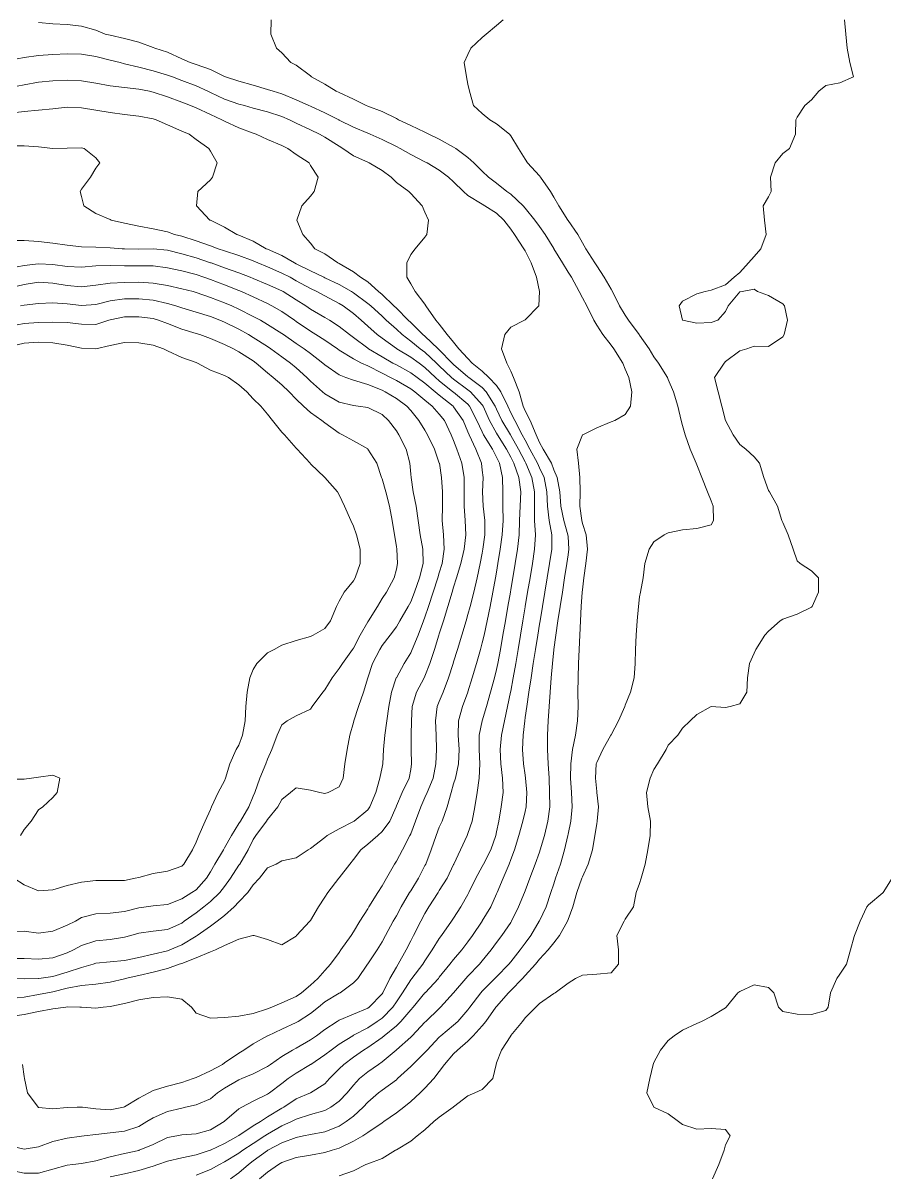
# Model space of a CAD drawing. Header units: centimetres. Extents: x 0 to 642158, y -847 to 649707.
# Drawn here: x 616536.2 to 616566.32, y 621114.42 to 621154.63 of the extents above; entities that cross this region are included whole.
import ezdxf

# ---------------------------------------------------------------- set-up
doc = ezdxf.new("R2010")
doc.units = ezdxf.units.CM
doc.header["$MEASUREMENT"] = 0
doc.layers.add('WAL_topographie 0.5', color=253, linetype='Continuous', lineweight=20)

msp = doc.modelspace()

# ---------------------------------------------------------------- linework, layer by layer
at = {"layer": 'WAL_topographie 0.5'}
for points in [[(616544.877, 621154.75), (616544.865, 621154.25), (616545.06, 621153.75), (616545.25, 621153.587), (616545.568, 621153.25), (616545.75, 621153.165), (616546.25, 621152.784), (616546.286, 621152.75), (616546.75, 621152.499), (616547.143, 621152.25), (616547.25, 621152.203), (616547.75, 621151.97), (616548.189, 621151.75), (616548.25, 621151.726), (616548.75, 621151.548), (616549.25, 621151.295), (616549.326, 621151.25), (616549.75, 621151.048), (616550.25, 621150.817), (616550.38, 621150.75), (616550.75, 621150.574), (616551.25, 621150.296), (616551.323, 621150.25), (616551.75, 621149.938), (616551.959, 621149.75), (616552.25, 621149.461), (616552.47, 621149.25), (616552.75, 621149.037), (616553.115, 621148.75), (616553.25, 621148.649), (616553.68, 621148.25), (616553.75, 621148.171), (616554.084, 621147.75), (616554.25, 621147.53), (616554.446, 621147.25), (616554.75, 621146.756), (616554.754, 621146.75), (616555.051, 621146.25), (616555.25, 621145.928), (616555.364, 621145.75), (616555.642, 621145.25), (616555.75, 621145.033), (616555.899, 621144.75), (616556.145, 621144.25), (616556.25, 621144.073), (616556.463, 621143.75), (616556.75, 621143.38), (616556.851, 621143.25), (616557.158, 621142.75), (616557.25, 621142.542), (616557.367, 621142.25), (616557.479, 621141.75), (616557.43, 621141.25), (616557.25, 621140.954), (616556.881, 621140.75), (616556.75, 621140.697), (616556.25, 621140.494), (616555.761, 621140.25), (616555.75, 621140.24), (616555.555, 621139.75), (616555.613, 621139.25), (616555.657, 621138.75), (616555.675, 621138.25), (616555.665, 621137.75), (616555.725, 621137.25), (616555.75, 621137.151), (616555.881, 621136.75), (616555.923, 621136.25), (616555.872, 621135.75), (616555.802, 621135.25), (616555.75, 621134.833), (616555.743, 621134.75), (616555.71, 621134.25), (616555.68, 621133.75), (616555.659, 621133.25), (616555.639, 621132.75), (616555.617, 621132.25), (616555.599, 621131.75), (616555.595, 621131.25), (616555.598, 621130.75), (616555.581, 621130.25), (616555.503, 621129.75), (616555.4, 621129.25), (616555.341, 621128.75), (616555.334, 621128.25), (616555.368, 621127.75), (616555.392, 621127.25), (616555.344, 621126.75), (616555.25, 621126.296), (616555.241, 621126.25), (616555.123, 621125.75), (616554.982, 621125.25), (616554.811, 621124.75), (616554.75, 621124.558), (616554.649, 621124.25), (616554.481, 621123.75), (616554.25, 621123.268), (616554.242, 621123.25), (616553.95, 621122.75), (616553.75, 621122.484), (616553.576, 621122.25), (616553.25, 621121.835), (616553.18, 621121.75), (616552.75, 621121.312), (616552.69, 621121.25), (616552.25, 621120.801), (616552.202, 621120.75), (616551.82, 621120.25), (616551.75, 621120.153), (616551.397, 621119.75), (616551.25, 621119.623), (616550.809, 621119.25), (616550.75, 621119.196), (616550.325, 621118.75), (616550.25, 621118.664), (616549.823, 621118.25), (616549.75, 621118.178), (616549.289, 621117.75), (616549.25, 621117.713), (616548.75, 621117.342), (616548.629, 621117.25), (616548.25, 621116.931), (616548.085, 621116.75), (616547.75, 621116.442), (616547.5, 621116.25), (616547.25, 621116.095), (616546.75, 621115.893), (616546.25, 621115.8), (616546.006, 621115.75), (616545.75, 621115.699), (616545.25, 621115.507), (616544.764, 621115.25), (616544.75, 621115.241), (616544.25, 621114.873), (616544.084, 621114.75), (616543.75, 621114.465), (616543.458, 621114.25)], [(616552.981, 621154.75), (616552.75, 621154.545), (616552.39, 621154.25), (616552.25, 621154.129), (616551.85, 621153.75), (616551.75, 621153.538), (616551.616, 621153.25), (616551.698, 621152.75), (616551.75, 621152.5), (616551.801, 621152.25), (616551.948, 621151.75), (616552.25, 621151.477), (616552.519, 621151.25), (616552.75, 621151.108), (616553.2, 621150.75), (616553.25, 621150.692), (616553.52, 621150.25), (616553.75, 621149.881), (616553.827, 621149.75), (616554.25, 621149.296), (616554.282, 621149.25), (616554.64, 621148.75), (616554.75, 621148.552), (616554.927, 621148.25), (616555.237, 621147.75), (616555.25, 621147.729), (616555.591, 621147.25), (616555.75, 621146.957), (616555.872, 621146.75), (616556.185, 621146.25), (616556.25, 621146.149), (616556.512, 621145.75), (616556.75, 621145.334), (616556.797, 621145.25), (616557.042, 621144.75), (616557.25, 621144.426), (616557.364, 621144.25), (616557.739, 621143.75), (616557.75, 621143.733), (616558.077, 621143.25), (616558.25, 621142.975), (616558.41, 621142.75), (616558.719, 621142.25), (616558.75, 621142.182), (616558.934, 621141.75), (616559.081, 621141.25), (616559.204, 621140.75), (616559.25, 621140.571), (616559.342, 621140.25), (616559.516, 621139.75), (616559.729, 621139.25), (616559.75, 621139.197), (616559.923, 621138.75), (616560.122, 621138.25), (616560.25, 621137.937), (616560.323, 621137.75), (616560.332, 621137.25), (616560.25, 621137.097), (616559.75, 621136.967), (616559.25, 621136.931), (616558.75, 621136.824), (616558.602, 621136.75), (616558.25, 621136.504), (616558.08, 621136.25), (616557.926, 621135.75), (616557.868, 621135.25), (616557.781, 621134.75), (616557.75, 621134.583), (616557.706, 621134.25), (616557.666, 621133.75), (616557.634, 621133.25), (616557.608, 621132.75), (616557.594, 621132.25), (616557.555, 621131.75), (616557.435, 621131.25), (616557.25, 621130.802), (616557.232, 621130.75), (616557.017, 621130.25), (616556.75, 621129.762), (616556.745, 621129.75), (616556.467, 621129.25), (616556.25, 621128.798), (616556.236, 621128.75), (616556.21, 621128.25), (616556.25, 621127.779), (616556.253, 621127.75), (616556.308, 621127.25), (616556.27, 621126.75), (616556.25, 621126.653), (616556.185, 621126.25), (616556.101, 621125.75), (616555.952, 621125.25), (616555.75, 621124.798), (616555.733, 621124.75), (616555.553, 621124.25), (616555.411, 621123.75), (616555.25, 621123.309), (616555.227, 621123.25), (616554.946, 621122.75), (616554.75, 621122.494), (616554.559, 621122.25), (616554.25, 621121.922), (616554.106, 621121.75), (616553.75, 621121.349), (616553.661, 621121.25), (616553.25, 621120.827), (616553.173, 621120.75), (616552.75, 621120.274), (616552.73, 621120.25), (616552.37, 621119.75), (616552.25, 621119.6), (616551.937, 621119.25), (616551.75, 621119.059), (616551.38, 621118.75), (616551.25, 621118.622), (616550.926, 621118.25), (616550.75, 621118.002), (616550.555, 621117.75), (616550.25, 621117.416), (616550.08, 621117.25), (616549.75, 621116.953), (616549.507, 621116.75), (616549.25, 621116.558), (616548.812, 621116.25), (616548.75, 621116.208), (616548.25, 621115.867), (616548.073, 621115.75), (616547.75, 621115.562), (616547.25, 621115.326), (616547.009, 621115.25), (616546.75, 621115.166), (616546.25, 621115.076), (616545.75, 621114.992), (616545.25, 621114.817), (616545.132, 621114.75), (616544.75, 621114.482), (616544.462, 621114.25)], [(616564.909, 621154.75), (616564.955, 621154.25), (616565, 621153.75), (616565.094, 621153.25), (616565.217, 621152.75), (616564.75, 621152.55), (616564.25, 621152.45), (616564.009, 621152.25), (616563.75, 621151.95), (616563.523, 621151.75), (616563.25, 621151.35), (616563.205, 621151.25), (616563.19, 621150.75), (616562.981, 621150.25), (616562.75, 621150.074), (616562.488, 621149.75), (616562.317, 621149.25), (616562.344, 621148.75), (616562.25, 621148.562), (616562.071, 621148.25), (616562.107, 621147.75), (616562.172, 621147.25), (616561.983, 621146.75), (616561.75, 621146.481), (616561.556, 621146.25), (616561.25, 621145.922), (616561.05, 621145.75), (616560.75, 621145.491), (616560.25, 621145.298), (616560.036, 621145.25), (616559.75, 621145.168), (616559.25, 621144.92), (616559.127, 621144.75), (616559.25, 621144.25), (616559.25, 621144.25), (616559.75, 621144.146), (616560.25, 621144.165), (616560.481, 621144.25), (616560.75, 621144.554), (616560.838, 621144.75), (616561.25, 621145.238), (616561.333, 621145.25), (616561.75, 621145.333), (616561.869, 621145.25), (616562.25, 621145.117), (616562.75, 621144.826), (616562.809, 621144.75), (616562.917, 621144.25), (616562.795, 621143.75), (616562.75, 621143.667), (616562.25, 621143.33), (616561.75, 621143.343), (616561.5, 621143.25), (616561.25, 621143.182), (616560.75, 621142.802), (616560.702, 621142.75), (616560.365, 621142.25), (616560.488, 621141.75), (616560.627, 621141.25), (616560.747, 621140.75), (616560.75, 621140.743), (616561.02, 621140.25), (616561.25, 621139.904), (616561.465, 621139.75), (616561.75, 621139.478), (616561.935, 621139.25), (616562.093, 621138.75), (616562.25, 621138.306), (616562.282, 621138.25), (616562.562, 621137.75), (616562.718, 621137.25), (616562.75, 621137.179), (616562.939, 621136.75), (616563.111, 621136.25), (616563.25, 621135.848), (616563.357, 621135.75), (616563.75, 621135.491), (616564.003, 621135.25), (616563.996, 621134.75), (616563.774, 621134.25), (616563.75, 621134.224), (616563.25, 621133.975), (616562.75, 621133.804), (616562.658, 621133.75), (616562.25, 621133.386), (616562.125, 621133.25), (616561.805, 621132.75), (616561.75, 621132.615), (616561.586, 621132.25), (616561.519, 621131.75), (616561.492, 621131.25), (616561.25, 621130.85), (616560.917, 621130.75), (616560.75, 621130.715), (616560.25, 621130.75), (616559.75, 621130.473), (616559.517, 621130.25), (616559.25, 621129.995), (616559.088, 621129.75), (616558.75, 621129.397), (616558.671, 621129.25), (616558.373, 621128.75), (616558.25, 621128.553), (616558.121, 621128.25), (616557.993, 621127.75), (616558.039, 621127.25), (616558.127, 621126.75), (616558.114, 621126.25), (616558.036, 621125.75), (616557.942, 621125.25), (616557.799, 621124.75), (616557.75, 621124.574), (616557.625, 621124.25), (616557.537, 621123.75), (616557.25, 621123.324), (616557.213, 621123.25), (616556.958, 621122.75), (616557.009, 621122.25), (616557.016, 621121.75), (616556.75, 621121.444), (616556.25, 621121.398), (616555.75, 621121.365), (616555.511, 621121.25), (616555.25, 621121.088), (616554.795, 621120.75), (616554.75, 621120.72), (616554.25, 621120.377), (616554.121, 621120.25), (616553.75, 621119.872), (616553.661, 621119.75), (616553.25, 621119.259), (616553.244, 621119.25), (616552.923, 621118.75), (616552.75, 621118.303), (616552.731, 621118.25), (616552.625, 621117.75), (616552.25, 621117.368), (616551.99, 621117.25), (616551.75, 621117.145), (616551.25, 621116.767), (616551.232, 621116.75), (616550.75, 621116.4), (616550.556, 621116.25), (616550.25, 621115.964), (616549.976, 621115.75), (616549.75, 621115.564), (616549.25, 621115.264), (616549.225, 621115.25), (616548.75, 621114.965), (616548.25, 621114.777), (616548.187, 621114.75), (616547.75, 621114.528), (616547.25, 621114.355)], [(616536.75, 621154.657), (616537.25, 621154.604), (616537.75, 621154.582), (616538.25, 621154.523), (616538.75, 621154.379), (616539.072, 621154.25), (616539.25, 621154.206), (616539.75, 621154.088), (616540.25, 621153.961), (616540.75, 621153.778), (616540.809, 621153.75), (616541.25, 621153.613), (616541.75, 621153.385), (616542.044, 621153.25), (616542.25, 621153.182), (616542.75, 621153.016), (616543.25, 621152.763), (616543.281, 621152.75), (616543.75, 621152.605), (616544.25, 621152.462), (616544.75, 621152.315), (616544.94, 621152.25), (616545.25, 621152.155), (616545.75, 621151.956), (616546.192, 621151.75), (616546.25, 621151.724), (616546.75, 621151.495), (616547.238, 621151.25), (616547.25, 621151.243), (616547.75, 621150.993), (616548.25, 621150.783), (616548.332, 621150.75), (616548.75, 621150.57), (616549.25, 621150.32), (616549.385, 621150.25), (616549.75, 621150.037), (616550.25, 621149.787), (616550.322, 621149.75), (616550.75, 621149.496), (616551.067, 621149.25), (616551.25, 621149.086), (616551.593, 621148.75), (616551.75, 621148.612), (616552.25, 621148.303), (616552.34, 621148.25), (616552.75, 621147.987), (616553.006, 621147.75), (616553.25, 621147.426), (616553.374, 621147.25), (616553.706, 621146.75), (616553.75, 621146.669), (616553.961, 621146.25), (616554.143, 621145.75), (616554.246, 621145.25), (616554.229, 621144.75), (616553.75, 621144.264), (616553.727, 621144.25), (616553.25, 621144.006), (616553.041, 621143.75), (616552.92, 621143.25), (616553.104, 621142.75), (616553.25, 621142.475), (616553.348, 621142.25), (616553.54, 621141.75), (616553.683, 621141.25), (616553.75, 621141.086), (616553.922, 621140.75), (616554.133, 621140.25), (616554.25, 621139.976), (616554.377, 621139.75), (616554.666, 621139.25), (616554.75, 621139.027), (616554.87, 621138.75), (616554.956, 621138.25), (616555.002, 621137.75), (616555.104, 621137.25), (616555.246, 621136.75), (616555.25, 621136.694), (616555.28, 621136.25), (616555.25, 621136.05), (616555.205, 621135.75), (616555.125, 621135.25), (616555.049, 621134.75), (616554.972, 621134.25), (616554.896, 621133.75), (616554.823, 621133.25), (616554.752, 621132.75), (616554.75, 621132.732), (616554.702, 621132.25), (616554.658, 621131.75), (616554.618, 621131.25), (616554.585, 621130.75), (616554.557, 621130.25), (616554.532, 621129.75), (616554.529, 621129.25), (616554.555, 621128.75), (616554.583, 621128.25), (616554.606, 621127.75), (616554.607, 621127.25), (616554.545, 621126.75), (616554.424, 621126.25), (616554.28, 621125.75), (616554.25, 621125.661), (616554.099, 621125.25), (616553.909, 621124.75), (616553.75, 621124.31), (616553.728, 621124.25), (616553.521, 621123.75), (616553.277, 621123.25), (616553.25, 621123.207), (616552.929, 621122.75), (616552.75, 621122.509), (616552.567, 621122.25), (616552.25, 621121.87), (616552.15, 621121.75), (616551.75, 621121.332), (616551.677, 621121.25), (616551.25, 621120.751), (616551.249, 621120.75), (616550.796, 621120.25), (616550.75, 621120.207), (616550.281, 621119.75), (616550.25, 621119.718), (616549.806, 621119.25), (616549.75, 621119.195), (616549.25, 621118.756), (616549.243, 621118.75), (616548.75, 621118.343), (616548.62, 621118.25), (616548.25, 621117.983), (616547.965, 621117.75), (616547.75, 621117.528), (616547.526, 621117.25), (616547.25, 621116.959), (616546.955, 621116.75), (616546.75, 621116.641), (616546.25, 621116.494), (616545.75, 621116.335), (616545.586, 621116.25), (616545.25, 621116.097), (616544.75, 621115.81), (616544.659, 621115.75), (616544.25, 621115.485), (616543.883, 621115.25), (616543.75, 621115.151), (616543.25, 621114.838), (616543.067, 621114.75), (616542.75, 621114.571), (616542.25, 621114.373)], [(616535.75, 621153.339), (616536.25, 621153.427), (616536.75, 621153.494), (616537.25, 621153.535), (616537.75, 621153.561), (616538.25, 621153.544), (616538.75, 621153.461), (616539.25, 621153.334), (616539.6, 621153.25), (616539.75, 621153.214), (616540.25, 621153.094), (616540.75, 621152.969), (616541.25, 621152.818), (616541.426, 621152.75), (616541.75, 621152.627), (616542.25, 621152.443), (616542.657, 621152.25), (616542.75, 621152.203), (616543.25, 621151.972), (616543.75, 621151.801), (616543.938, 621151.75), (616544.25, 621151.659), (616544.75, 621151.531), (616545.25, 621151.364), (616545.519, 621151.25), (616545.75, 621151.14), (616546.25, 621150.904), (616546.56, 621150.75), (616546.75, 621150.644), (616547.25, 621150.328), (616547.38, 621150.25), (616547.75, 621149.993), (616548.25, 621149.771), (616548.295, 621149.75), (616548.75, 621149.482), (616549.071, 621149.25), (616549.25, 621149.065), (616549.69, 621148.75), (616549.75, 621148.678), (616550.155, 621148.25), (616550.25, 621148.023), (616550.372, 621147.75), (616550.32, 621147.25), (616550.25, 621147.15), (616549.907, 621146.75), (616549.75, 621146.542), (616549.614, 621146.25), (616549.618, 621145.75), (616549.75, 621145.521), (616549.91, 621145.25), (616550.25, 621144.807), (616550.283, 621144.75), (616550.63, 621144.25), (616550.75, 621144.109), (616551.021, 621143.75), (616551.25, 621143.486), (616551.435, 621143.25), (616551.75, 621142.917), (616551.898, 621142.75), (616552.25, 621142.472), (616552.484, 621142.25), (616552.75, 621141.973), (616552.905, 621141.75), (616553.141, 621141.25), (616553.25, 621141.014), (616553.384, 621140.75), (616553.651, 621140.25), (616553.75, 621140.063), (616553.914, 621139.75), (616554.181, 621139.25), (616554.25, 621139.095), (616554.412, 621138.75), (616554.504, 621138.25), (616554.527, 621137.75), (616554.586, 621137.25), (616554.681, 621136.75), (616554.681, 621136.25), (616554.603, 621135.75), (616554.522, 621135.25), (616554.439, 621134.75), (616554.356, 621134.25), (616554.271, 621133.75), (616554.25, 621133.625), (616554.187, 621133.25), (616554.106, 621132.75), (616554.03, 621132.25), (616553.954, 621131.75), (616553.879, 621131.25), (616553.805, 621130.75), (616553.75, 621130.365), (616553.734, 621130.25), (616553.678, 621129.75), (616553.654, 621129.25), (616553.693, 621128.75), (616553.75, 621128.357), (616553.766, 621128.25), (616553.813, 621127.75), (616553.788, 621127.25), (616553.75, 621127.083), (616553.67, 621126.75), (616553.524, 621126.25), (616553.374, 621125.75), (616553.25, 621125.413), (616553.192, 621125.25), (616552.98, 621124.75), (616552.771, 621124.25), (616552.75, 621124.203), (616552.545, 621123.75), (616552.25, 621123.263), (616552.242, 621123.25), (616551.912, 621122.75), (616551.75, 621122.525), (616551.533, 621122.25), (616551.25, 621121.917), (616551.121, 621121.75), (616550.75, 621121.291), (616550.717, 621121.25), (616550.254, 621120.75), (616550.25, 621120.746), (616549.831, 621120.25), (616549.75, 621120.159), (616549.405, 621119.75), (616549.25, 621119.601), (616548.821, 621119.25), (616548.75, 621119.192), (616548.25, 621118.843), (616548.104, 621118.75), (616547.75, 621118.499), (616547.413, 621118.25), (616547.25, 621118.09), (616546.915, 621117.75), (616546.75, 621117.571), (616546.25, 621117.253), (616546.245, 621117.25), (616545.75, 621117.043), (616545.312, 621116.75), (616545.25, 621116.717), (616544.75, 621116.411), (616544.501, 621116.25), (616544.25, 621116.097), (616543.75, 621115.767), (616543.725, 621115.75), (616543.25, 621115.487), (616542.75, 621115.251), (616542.747, 621115.25), (616542.25, 621115.086), (616541.75, 621114.986), (616541.25, 621114.865), (616540.911, 621114.75), (616540.75, 621114.698), (616540.25, 621114.542), (616539.75, 621114.421), (616539.25, 621114.317)], [(616535.75, 621152.385), (616536.25, 621152.479), (616536.75, 621152.562), (616537.25, 621152.617), (616537.75, 621152.638), (616538.25, 621152.609), (616538.75, 621152.528), (616539.25, 621152.438), (616539.75, 621152.381), (616540.25, 621152.323), (616540.62, 621152.25), (616540.75, 621152.222), (616541.25, 621152.056), (616541.75, 621151.87), (616542.053, 621151.75), (616542.25, 621151.668), (616542.75, 621151.434), (616543.157, 621151.25), (616543.25, 621151.2), (616543.75, 621150.968), (616544.25, 621150.781), (616544.347, 621150.75), (616544.75, 621150.569), (616545.25, 621150.351), (616545.458, 621150.25), (616545.75, 621150.036), (616546.2, 621149.75), (616546.25, 621149.659), (616546.512, 621149.25), (616546.372, 621148.75), (616546.25, 621148.588), (616545.951, 621148.25), (616545.777, 621147.75), (616545.976, 621147.25), (616546.25, 621146.948), (616546.403, 621146.75), (616546.75, 621146.569), (616547.199, 621146.25), (616547.25, 621146.227), (616547.75, 621145.946), (616547.992, 621145.75), (616548.25, 621145.586), (616548.631, 621145.25), (616548.75, 621145.148), (616549.162, 621144.75), (616549.25, 621144.667), (616549.663, 621144.25), (616549.75, 621144.17), (616550.178, 621143.75), (616550.25, 621143.692), (616550.708, 621143.25), (616550.75, 621143.211), (616551.201, 621142.75), (616551.25, 621142.704), (616551.75, 621142.277), (616551.783, 621142.25), (616552.25, 621141.895), (616552.391, 621141.75), (616552.704, 621141.25), (616552.75, 621141.147), (616552.933, 621140.75), (616553.233, 621140.25), (616553.25, 621140.224), (616553.516, 621139.75), (616553.75, 621139.299), (616553.776, 621139.25), (616553.987, 621138.75), (616554.077, 621138.25), (616554.072, 621137.75), (616554.077, 621137.25), (616554.108, 621136.75), (616554.08, 621136.25), (616554.002, 621135.75), (616553.921, 621135.25), (616553.837, 621134.75), (616553.753, 621134.25), (616553.75, 621134.232), (616553.669, 621133.75), (616553.585, 621133.25), (616553.502, 621132.75), (616553.42, 621132.25), (616553.334, 621131.75), (616553.25, 621131.288), (616553.242, 621131.25), (616553.136, 621130.75), (616553.027, 621130.25), (616552.922, 621129.75), (616552.872, 621129.25), (616552.898, 621128.75), (616552.957, 621128.25), (616552.977, 621127.75), (616552.915, 621127.25), (616552.827, 621126.75), (616552.75, 621126.369), (616552.723, 621126.25), (616552.549, 621125.75), (616552.297, 621125.25), (616552.25, 621125.162), (616552.021, 621124.75), (616551.785, 621124.25), (616551.75, 621124.184), (616551.497, 621123.75), (616551.25, 621123.358), (616551.181, 621123.25), (616550.829, 621122.75), (616550.75, 621122.644), (616550.499, 621122.25), (616550.25, 621121.872), (616550.175, 621121.75), (616549.793, 621121.25), (616549.75, 621121.198), (616549.464, 621120.75), (616549.25, 621120.43), (616549.127, 621120.25), (616548.75, 621119.869), (616548.584, 621119.75), (616548.25, 621119.531), (616547.75, 621119.264), (616547.726, 621119.25), (616547.25, 621118.952), (616546.967, 621118.75), (616546.75, 621118.584), (616546.258, 621118.25), (616546.25, 621118.244), (616545.75, 621117.945), (616545.472, 621117.75), (616545.25, 621117.582), (616544.813, 621117.25), (616544.75, 621117.207), (616544.25, 621116.962), (616543.845, 621116.75), (616543.75, 621116.696), (616543.25, 621116.265), (616543.231, 621116.25), (616542.75, 621115.966), (616542.25, 621115.818), (616541.75, 621115.783), (616541.583, 621115.75), (616541.25, 621115.689), (616540.75, 621115.451), (616540.265, 621115.25), (616540.25, 621115.245), (616539.75, 621115.134), (616539.25, 621115.017), (616538.75, 621114.881), (616538.25, 621114.787), (616537.948, 621114.75)], [(616535.75, 621151.479), (616536.25, 621151.545), (616536.75, 621151.588), (616537.25, 621151.638), (616537.75, 621151.691), (616538.25, 621151.671), (616538.75, 621151.591), (616539.25, 621151.512), (616539.75, 621151.443), (616540.25, 621151.38), (616540.75, 621151.286), (616540.859, 621151.25), (616541.25, 621151.079), (616541.75, 621150.856), (616542.008, 621150.75), (616542.25, 621150.562), (616542.692, 621150.25), (616542.75, 621150.151), (616542.986, 621149.75), (616542.825, 621149.25), (616542.75, 621149.158), (616542.314, 621148.75), (616542.271, 621148.25), (616542.737, 621147.75), (616542.75, 621147.744), (616543.25, 621147.501), (616543.678, 621147.25), (616543.75, 621147.225), (616544.25, 621147.011), (616544.705, 621146.75), (616544.75, 621146.731), (616545.25, 621146.51), (616545.692, 621146.25), (616545.75, 621146.221), (616546.25, 621145.975), (616546.714, 621145.75), (616546.75, 621145.732), (616547.25, 621145.493), (616547.684, 621145.25), (616547.75, 621145.209), (616548.25, 621144.84), (616548.353, 621144.75), (616548.75, 621144.387), (616548.894, 621144.25), (616549.25, 621143.932), (616549.447, 621143.75), (616549.75, 621143.52), (616550.085, 621143.25), (616550.25, 621143.129), (616550.65, 621142.75), (616550.75, 621142.656), (616551.176, 621142.25), (616551.25, 621142.189), (616551.75, 621141.82), (616551.839, 621141.75), (616552.25, 621141.293), (616552.279, 621141.25), (616552.501, 621140.75), (616552.75, 621140.3), (616552.779, 621140.25), (616553.102, 621139.75), (616553.25, 621139.47), (616553.355, 621139.25), (616553.526, 621138.75), (616553.599, 621138.25), (616553.577, 621137.75), (616553.554, 621137.25), (616553.536, 621136.75), (616553.481, 621136.25), (616553.402, 621135.75), (616553.319, 621135.25), (616553.25, 621134.839), (616553.235, 621134.75), (616553.15, 621134.25), (616553.063, 621133.75), (616552.975, 621133.25), (616552.886, 621132.75), (616552.792, 621132.25), (616552.75, 621132.046), (616552.677, 621131.75), (616552.544, 621131.25), (616552.402, 621130.75), (616552.25, 621130.256), (616552.248, 621130.25), (616552.146, 621129.75), (616552.148, 621129.25), (616552.17, 621128.75), (616552.148, 621128.25), (616552.071, 621127.75), (616551.989, 621127.25), (616551.897, 621126.75), (616551.75, 621126.321), (616551.723, 621126.25), (616551.486, 621125.75), (616551.258, 621125.25), (616551.25, 621125.234), (616551.021, 621124.75), (616550.75, 621124.322), (616550.705, 621124.25), (616550.384, 621123.75), (616550.25, 621123.519), (616550.108, 621123.25), (616549.845, 621122.75), (616549.75, 621122.569), (616549.589, 621122.25), (616549.313, 621121.75), (616549.25, 621121.648), (616549.022, 621121.25), (616548.778, 621120.75), (616548.75, 621120.71), (616548.295, 621120.25), (616548.25, 621120.218), (616547.75, 621120.008), (616547.25, 621119.797), (616547.176, 621119.75), (616546.75, 621119.466), (616546.462, 621119.25), (616546.25, 621119.105), (616545.75, 621118.821), (616545.622, 621118.75), (616545.25, 621118.528), (616544.851, 621118.25), (616544.75, 621118.178), (616544.25, 621117.921), (616543.845, 621117.75), (616543.75, 621117.71), (616543.25, 621117.414), (616543.001, 621117.25), (616542.75, 621117.05), (616542.25, 621116.837), (616541.885, 621116.75), (616541.75, 621116.719), (616541.25, 621116.597), (616540.75, 621116.386), (616540.525, 621116.25), (616540.25, 621116.083), (616539.75, 621115.919), (616539.25, 621115.856), (616538.75, 621115.803), (616538.338, 621115.75)], [(616535.75, 621150.34), (616536.25, 621150.342), (616536.75, 621150.307), (616537.25, 621150.254), (616537.75, 621150.266), (616538.25, 621150.27), (616538.339, 621150.25), (616538.75, 621149.925), (616538.883, 621149.75), (616538.75, 621149.558), (616538.557, 621149.25), (616538.25, 621148.825), (616538.204, 621148.75), (616538.25, 621148.57), (616538.332, 621148.25), (616538.75, 621147.978), (616539.25, 621147.768), (616539.288, 621147.75), (616539.75, 621147.645), (616540.25, 621147.531), (616540.75, 621147.443), (616541.25, 621147.336), (616541.495, 621147.25), (616541.75, 621147.186), (616542.25, 621147.026), (616542.75, 621146.85), (616543.027, 621146.75), (616543.25, 621146.679), (616543.75, 621146.512), (616544.25, 621146.32), (616544.415, 621146.25), (616544.75, 621146.113), (616545.25, 621145.895), (616545.535, 621145.75), (616545.75, 621145.631), (616546.25, 621145.357), (616546.474, 621145.25), (616546.75, 621145.099), (616547.25, 621144.838), (616547.392, 621144.75), (616547.75, 621144.484), (616548.02, 621144.25), (616548.25, 621144.044), (616548.584, 621143.75), (616548.75, 621143.626), (616549.25, 621143.263), (616549.268, 621143.25), (616549.75, 621142.96), (616550.042, 621142.75), (616550.25, 621142.6), (616550.621, 621142.25), (616550.75, 621142.137), (616551.227, 621141.75), (616551.25, 621141.731), (616551.75, 621141.312), (616551.806, 621141.25), (616552.063, 621140.75), (616552.25, 621140.35), (616552.3, 621140.25), (616552.608, 621139.75), (616552.75, 621139.46), (616552.848, 621139.25), (616552.955, 621138.75), (616552.973, 621138.25), (616552.975, 621137.75), (616552.978, 621137.25), (616552.949, 621136.75), (616552.882, 621136.25), (616552.8, 621135.75), (616552.75, 621135.448), (616552.716, 621135.25), (616552.626, 621134.75), (616552.531, 621134.25), (616552.425, 621133.75), (616552.313, 621133.25), (616552.25, 621132.98), (616552.188, 621132.75), (616552.046, 621132.25), (616551.897, 621131.75), (616551.75, 621131.267), (616551.745, 621131.25), (616551.566, 621130.75), (616551.419, 621130.25), (616551.404, 621129.75), (616551.439, 621129.25), (616551.421, 621128.75), (616551.311, 621128.25), (616551.25, 621128.05), (616551.159, 621127.75), (616551.02, 621127.25), (616550.845, 621126.75), (616550.75, 621126.535), (616550.638, 621126.25), (616550.461, 621125.75), (616550.278, 621125.25), (616550.25, 621125.195), (616550.023, 621124.75), (616549.75, 621124.309), (616549.713, 621124.25), (616549.418, 621123.75), (616549.25, 621123.438), (616549.141, 621123.25), (616548.865, 621122.75), (616548.75, 621122.534), (616548.573, 621122.25), (616548.25, 621121.759), (616548.243, 621121.75), (616547.9, 621121.25), (616547.75, 621121.097), (616547.288, 621120.75), (616547.25, 621120.733), (616546.75, 621120.431), (616546.531, 621120.25), (616546.25, 621120.023), (616545.819, 621119.75), (616545.75, 621119.709), (616545.25, 621119.477), (616544.762, 621119.25), (616544.75, 621119.243), (616544.25, 621118.963), (616543.925, 621118.75), (616543.75, 621118.643), (616543.25, 621118.303), (616543.169, 621118.25), (616542.75, 621118.029), (616542.25, 621117.788), (616542.151, 621117.75), (616541.75, 621117.611), (616541.25, 621117.491), (616540.75, 621117.341), (616540.597, 621117.25), (616540.25, 621117.073), (616539.75, 621116.76), (616539.713, 621116.75)], [(616535.75, 621147.039), (616536.25, 621147.03), (616536.75, 621147), (616537.25, 621146.947), (616537.75, 621146.869), (616538.25, 621146.81), (616538.75, 621146.798), (616539.25, 621146.783), (616539.665, 621146.75), (616539.75, 621146.745), (616540.25, 621146.737), (616540.75, 621146.744), (616541.25, 621146.693), (616541.75, 621146.572), (616542.25, 621146.426), (616542.75, 621146.259), (616542.777, 621146.25), (616543.25, 621146.079), (616543.75, 621145.902), (616544.146, 621145.75), (616544.25, 621145.708), (616544.75, 621145.502), (616545.25, 621145.278), (616545.3, 621145.25), (616545.75, 621144.965), (616546.081, 621144.75), (616546.25, 621144.633), (616546.75, 621144.345), (616546.91, 621144.25), (616547.25, 621144.036), (616547.612, 621143.75), (616547.75, 621143.648), (616548.25, 621143.268), (616548.275, 621143.25), (616548.75, 621142.97), (616549.129, 621142.75), (616549.25, 621142.686), (616549.75, 621142.416), (616549.981, 621142.25), (616550.25, 621142.054), (616550.605, 621141.75), (616550.75, 621141.626), (616551.232, 621141.25), (616551.25, 621141.229), (616551.578, 621140.75), (616551.75, 621140.347), (616551.788, 621140.25), (616552.026, 621139.75), (616552.225, 621139.25), (616552.25, 621139.012), (616552.279, 621138.75), (616552.263, 621138.25), (616552.285, 621137.75), (616552.339, 621137.25), (616552.34, 621136.75), (616552.276, 621136.25), (616552.25, 621136.106), (616552.18, 621135.75), (616552.071, 621135.25), (616551.955, 621134.75), (616551.827, 621134.25), (616551.75, 621133.968), (616551.685, 621133.75), (616551.534, 621133.25), (616551.383, 621132.75), (616551.25, 621132.311), (616551.232, 621132.25), (616551.077, 621131.75), (616550.885, 621131.25), (616550.75, 621130.926), (616550.677, 621130.75), (616550.614, 621130.25), (616550.638, 621129.75), (616550.653, 621129.25), (616550.632, 621128.75), (616550.531, 621128.25), (616550.33, 621127.75), (616550.25, 621127.573), (616550.1, 621127.25), (616549.922, 621126.75), (616549.75, 621126.304), (616549.726, 621126.25), (616549.461, 621125.75), (616549.25, 621125.344), (616549.188, 621125.25), (616548.9, 621124.75), (616548.75, 621124.487), (616548.597, 621124.25), (616548.288, 621123.75), (616548.25, 621123.684), (616547.972, 621123.25), (616547.75, 621122.881), (616547.671, 621122.75), (616547.315, 621122.25), (616547.25, 621122.162), (616546.95, 621121.75), (616546.75, 621121.524), (616546.51, 621121.25), (616546.25, 621121.02), (616545.933, 621120.75), (616545.75, 621120.617), (616545.25, 621120.4), (616544.899, 621120.25)], [(616535.75, 621146.071), (616536.25, 621146.166), (616536.75, 621146.225), (616537.25, 621146.202), (616537.75, 621146.128), (616538.25, 621146.105), (616538.75, 621146.145), (616539.25, 621146.16), (616539.75, 621146.146), (616540.25, 621146.151), (616540.75, 621146.148), (616541.25, 621146.082), (616541.75, 621145.974), (616542.25, 621145.843), (616542.523, 621145.75), (616542.75, 621145.67), (616543.25, 621145.483), (616543.75, 621145.289), (616543.84, 621145.25), (616544.25, 621145.062), (616544.75, 621144.83), (616544.904, 621144.75), (616545.25, 621144.552), (616545.685, 621144.25), (616545.75, 621144.204), (616546.25, 621143.863), (616546.436, 621143.75), (616546.75, 621143.55), (616547.191, 621143.25), (616547.25, 621143.208), (616547.75, 621142.902), (616548.035, 621142.75), (616548.25, 621142.651), (616548.75, 621142.401), (616549.042, 621142.25), (616549.25, 621142.14), (616549.75, 621141.854), (616549.894, 621141.75), (616550.25, 621141.453), (616550.496, 621141.25), (616550.75, 621140.965), (616550.933, 621140.75), (616551.166, 621140.25), (616551.25, 621140.049), (616551.365, 621139.75), (616551.54, 621139.25), (616551.614, 621138.75), (616551.615, 621138.25), (616551.613, 621137.75), (616551.652, 621137.25), (616551.68, 621136.75), (616551.622, 621136.25), (616551.503, 621135.75), (616551.354, 621135.25), (616551.25, 621134.917), (616551.201, 621134.75), (616551.051, 621134.25), (616550.895, 621133.75), (616550.75, 621133.295), (616550.737, 621133.25), (616550.582, 621132.75), (616550.421, 621132.25), (616550.25, 621131.811), (616550.222, 621131.75), (616549.95, 621131.25), (616549.802, 621130.75), (616549.781, 621130.25), (616549.769, 621129.75), (616549.767, 621129.25), (616549.782, 621128.75), (616549.75, 621128.555), (616549.693, 621128.25), (616549.451, 621127.75), (616549.25, 621127.277), (616549.239, 621127.25), (616549.022, 621126.75), (616548.75, 621126.381), (616548.605, 621126.25), (616548.25, 621125.939), (616548.006, 621125.75), (616547.75, 621125.412), (616547.624, 621125.25), (616547.25, 621124.769), (616547.234, 621124.75), (616546.856, 621124.25), (616546.75, 621124.086), (616546.53, 621123.75), (616546.25, 621123.274), (616546.229, 621123.25), (616545.764, 621122.75), (616545.75, 621122.732), (616545.25, 621122.426), (616544.75, 621122.616), (616544.282, 621122.75), (616544.25, 621122.755), (616544.235, 621122.75), (616543.75, 621122.618), (616543.25, 621122.4), (616542.926, 621122.25), (616542.75, 621122.176), (616542.25, 621121.971), (616541.75, 621121.779), (616541.663, 621121.75), (616541.25, 621121.602), (616540.75, 621121.474), (616540.25, 621121.359), (616539.776, 621121.25), (616539.75, 621121.243), (616539.25, 621121.118), (616538.75, 621121.048), (616538.25, 621121.005), (616537.75, 621120.914), (616537.25, 621120.787), (616537.057, 621120.75)], [(616535.75, 621145.381), (616536.25, 621145.496), (616536.75, 621145.574), (616537.25, 621145.546), (616537.75, 621145.461), (616538.25, 621145.418), (616538.75, 621145.476), (616539.25, 621145.548), (616539.75, 621145.572), (616540.25, 621145.577), (616540.75, 621145.548), (616541.25, 621145.462), (616541.75, 621145.352), (616542.144, 621145.25), (616542.25, 621145.221), (616542.75, 621145.048), (616543.25, 621144.855), (616543.496, 621144.75), (616543.75, 621144.635), (616544.25, 621144.385), (616544.502, 621144.25), (616544.75, 621144.105), (616545.25, 621143.789), (616545.306, 621143.75), (616545.75, 621143.437), (616546.027, 621143.25), (616546.25, 621143.082), (616546.682, 621142.75), (616546.75, 621142.689), (616547.25, 621142.34), (616547.482, 621142.25), (616547.75, 621142.154), (616548.25, 621142.002), (616548.75, 621141.805), (616548.861, 621141.75), (616549.25, 621141.517), (616549.619, 621141.25), (616549.75, 621141.1), (616550.04, 621140.75), (616550.25, 621140.407), (616550.34, 621140.25), (616550.58, 621139.75), (616550.75, 621139.257), (616550.752, 621139.25), (616550.83, 621138.75), (616550.86, 621138.25), (616550.86, 621137.75), (616550.849, 621137.25), (616550.891, 621136.75), (616550.922, 621136.25), (616550.847, 621135.75), (616550.75, 621135.424), (616550.7, 621135.25), (616550.54, 621134.75), (616550.376, 621134.25), (616550.25, 621133.874), (616550.203, 621133.75), (616550.009, 621133.25), (616549.803, 621132.75), (616549.75, 621132.624), (616549.526, 621132.25), (616549.25, 621131.755), (616549.247, 621131.75), (616549.077, 621131.25), (616548.986, 621130.75), (616548.917, 621130.25), (616548.845, 621129.75), (616548.798, 621129.25), (616548.772, 621128.75), (616548.75, 621128.636), (616548.677, 621128.25), (616548.527, 621127.75), (616548.324, 621127.25), (616548.25, 621127.145), (616547.78, 621126.75), (616547.75, 621126.731), (616547.25, 621126.482), (616546.836, 621126.25), (616546.75, 621126.178), (616546.25, 621125.794), (616546.166, 621125.75), (616545.75, 621125.467), (616545.25, 621125.365), (616545.046, 621125.25), (616544.75, 621125.111), (616544.464, 621124.75), (616544.25, 621124.527), (616544.059, 621124.25), (616543.75, 621123.929), (616543.586, 621123.75), (616543.25, 621123.449), (616542.991, 621123.25), (616542.75, 621123.074), (616542.294, 621122.75), (616542.25, 621122.724), (616541.75, 621122.43), (616541.336, 621122.25), (616541.25, 621122.218), (616540.75, 621122.104), (616540.25, 621121.987), (616539.75, 621121.882), (616539.25, 621121.837), (616538.75, 621121.78), (616538.661, 621121.75), (616538.25, 621121.638), (616537.75, 621121.471), (616537.25, 621121.319), (616536.76, 621121.25)], [(616536.113, 621144.75), (616536.25, 621144.776), (616536.75, 621144.834), (616537.25, 621144.853), (616537.75, 621144.823), (616538.25, 621144.768), (616538.75, 621144.795), (616539.25, 621144.925), (616539.75, 621144.995), (616540.25, 621144.996), (616540.75, 621144.95), (616541.25, 621144.836), (616541.543, 621144.75), (616541.75, 621144.681), (616542.25, 621144.536), (616542.75, 621144.383), (616543.085, 621144.25), (616543.25, 621144.18), (616543.75, 621143.936), (616544.084, 621143.75), (616544.25, 621143.65), (616544.75, 621143.326), (616544.863, 621143.25), (616545.25, 621142.965), (616545.55, 621142.75), (616545.75, 621142.589), (616546.126, 621142.25), (616546.25, 621142.126), (616546.663, 621141.75), (616546.75, 621141.68), (616547.25, 621141.386), (616547.75, 621141.27), (616547.92, 621141.25), (616548.25, 621141.203), (616548.75, 621140.954), (616548.972, 621140.75), (616549.25, 621140.387), (616549.337, 621140.25), (616549.588, 621139.75), (616549.716, 621139.25), (616549.75, 621138.868), (616549.761, 621138.75), (616549.842, 621138.25), (616549.946, 621137.75), (616550.008, 621137.25), (616550.076, 621136.75), (616550.173, 621136.25), (616550.182, 621135.75), (616550.06, 621135.25), (616549.881, 621134.75), (616549.75, 621134.415), (616549.659, 621134.25), (616549.373, 621133.75), (616549.25, 621133.542), (616549.035, 621133.25), (616548.75, 621132.885), (616548.667, 621132.75), (616548.412, 621132.25), (616548.25, 621131.75), (616548.25, 621131.75), (616548.103, 621131.25), (616547.93, 621130.75), (616547.765, 621130.25), (616547.75, 621130.193), (616547.628, 621129.75), (616547.525, 621129.25), (616547.454, 621128.75), (616547.392, 621128.25), (616547.25, 621127.951), (616546.87, 621127.75), (616546.75, 621127.715), (616546.574, 621127.75), (616546.25, 621127.835), (616545.75, 621127.917), (616545.551, 621127.75), (616545.25, 621127.509), (616545.111, 621127.25), (616544.75, 621126.81), (616544.712, 621126.75), (616544.345, 621126.25), (616544.25, 621126.109), (616544.066, 621125.75), (616543.778, 621125.25), (616543.75, 621125.207), (616543.457, 621124.75), (616543.25, 621124.464), (616543.087, 621124.25), (616542.75, 621123.936), (616542.519, 621123.75), (616542.25, 621123.546), (616541.839, 621123.25), (616541.75, 621123.186), (616541.25, 621122.966), (616540.75, 621122.906), (616540.25, 621122.83), (616539.971, 621122.75), (616539.75, 621122.69), (616539.25, 621122.617), (616538.75, 621122.562), (616538.25, 621122.397), (616537.968, 621122.25)], [(616535.75, 621144.042), (616536.25, 621144.14), (616536.75, 621144.173), (616537.25, 621144.182), (616537.75, 621144.176), (616538.25, 621144.108), (616538.75, 621144.101), (616539.206, 621144.25), (616539.25, 621144.263), (616539.75, 621144.37), (616540.25, 621144.368), (616540.75, 621144.307), (616540.944, 621144.25), (616541.25, 621144.141), (616541.75, 621143.937), (616542.25, 621143.789), (616542.377, 621143.75), (616542.75, 621143.615), (616543.25, 621143.399), (616543.56, 621143.25), (616543.75, 621143.151), (616544.25, 621142.828), (616544.356, 621142.75), (616544.75, 621142.409), (616544.948, 621142.25), (616545.25, 621141.988), (616545.508, 621141.75), (616545.75, 621141.495), (616546.002, 621141.25), (616546.25, 621141.03), (616546.651, 621140.75), (616546.75, 621140.667), (616547.25, 621140.306), (616547.367, 621140.25), (616547.75, 621140.032), (616548.25, 621139.752), (616548.252, 621139.75), (616548.563, 621139.25), (616548.734, 621138.75), (616548.75, 621138.71), (616548.882, 621138.25), (616549.013, 621137.75), (616549.106, 621137.25), (616549.182, 621136.75), (616549.25, 621136.347), (616549.265, 621136.25), (616549.291, 621135.75), (616549.25, 621135.55), (616549.177, 621135.25), (616548.905, 621134.75), (616548.75, 621134.521), (616548.585, 621134.25), (616548.277, 621133.75), (616548.25, 621133.708), (616547.987, 621133.25), (616547.75, 621132.792), (616547.722, 621132.75), (616547.362, 621132.25), (616547.25, 621132.078), (616547.01, 621131.75), (616546.75, 621131.333), (616546.684, 621131.25), (616546.311, 621130.75), (616546.25, 621130.665), (616545.75, 621130.427), (616545.429, 621130.25), (616545.25, 621130.118), (616545.087, 621129.75), (616544.901, 621129.25), (616544.75, 621128.912), (616544.689, 621128.75), (616544.476, 621128.25), (616544.305, 621127.75), (616544.25, 621127.617), (616544.1, 621127.25), (616543.799, 621126.75), (616543.75, 621126.67), (616543.485, 621126.25), (616543.25, 621125.813), (616543.211, 621125.75), (616542.912, 621125.25), (616542.75, 621124.977), (616542.61, 621124.75), (616542.25, 621124.352), (616542.107, 621124.25), (616541.75, 621124.028), (616541.25, 621123.838), (616540.75, 621123.784), (616540.513, 621123.75), (616540.25, 621123.717), (616539.75, 621123.593), (616539.25, 621123.527), (616538.75, 621123.511), (616538.25, 621123.376), (616538.037, 621123.25)], [(616535.75, 621143.333), (616536.25, 621143.451), (616536.75, 621143.484), (616537.25, 621143.455), (616537.75, 621143.38), (616538.25, 621143.27), (616538.75, 621143.251), (616539.25, 621143.366), (616539.75, 621143.469), (616540.25, 621143.459), (616540.75, 621143.381), (616541.114, 621143.25), (616541.25, 621143.184), (616541.75, 621142.952), (616542.25, 621142.769), (616542.296, 621142.75), (616542.75, 621142.51), (616543.25, 621142.317), (616543.381, 621142.25), (616543.75, 621141.987), (616544.025, 621141.75), (616544.25, 621141.508), (616544.51, 621141.25), (616544.75, 621140.967), (616544.925, 621140.75), (616545.25, 621140.343), (616545.338, 621140.25), (616545.75, 621139.785), (616545.779, 621139.75), (616546.233, 621139.25), (616546.25, 621139.237), (616546.75, 621138.75), (616546.75, 621138.75), (616547.191, 621138.25), (616547.25, 621138.147), (616547.441, 621137.75), (616547.66, 621137.25), (616547.75, 621137.051), (616547.861, 621136.75), (616547.983, 621136.25), (616547.99, 621135.75), (616547.81, 621135.25), (616547.75, 621135.142), (616547.43, 621134.75), (616547.25, 621134.433), (616547.16, 621134.25), (616546.954, 621133.75), (616546.75, 621133.473), (616546.344, 621133.25), (616546.25, 621133.204), (616545.75, 621133.064), (616545.25, 621132.895), (616544.979, 621132.75), (616544.75, 621132.626), (616544.37, 621132.25), (616544.25, 621132.044), (616544.134, 621131.75), (616544.031, 621131.25), (616543.986, 621130.75), (616543.961, 621130.25), (616543.871, 621129.75), (616543.75, 621129.402), (616543.653, 621129.25), (616543.431, 621128.75), (616543.279, 621128.25), (616543.25, 621128.161), (616543.02, 621127.75), (616542.792, 621127.25), (616542.75, 621127.16), (616542.573, 621126.75), (616542.348, 621126.25), (616542.25, 621126.018), (616542.13, 621125.75), (616541.819, 621125.25), (616541.75, 621125.18), (616541.25, 621125.003), (616540.75, 621124.921), (616540.25, 621124.781), (616540.123, 621124.75)], [(616536.117, 621126.25), (616536.25, 621126.46), (616536.485, 621126.75), (616536.75, 621127.138), (616536.894, 621127.25), (616537.25, 621127.57), (616537.395, 621127.75), (616537.487, 621128.25), (616537.25, 621128.357), (616536.75, 621128.283), (616536.5, 621128.25), (616536.25, 621128.212), (616535.75, 621128.215)], [(616540.123, 621124.75), (616539.75, 621124.676), (616539.25, 621124.67), (616538.75, 621124.675), (616538.25, 621124.62), (616537.75, 621124.502), (616537.25, 621124.352), (616536.75, 621124.317), (616536.25, 621124.518), (616535.887, 621124.75)], [(616566.57, 621124.75), (616566.261, 621124.25), (616566.25, 621124.238), (616565.75, 621123.819), (616565.684, 621123.75), (616565.45, 621123.25), (616565.261, 621122.75), (616565.25, 621122.712), (616565.114, 621122.25), (616564.977, 621121.75), (616564.75, 621121.405), (616564.645, 621121.25), (616564.417, 621120.75), (616564.341, 621120.25), (616564.25, 621120.13), (616563.75, 621119.992), (616563.25, 621120.008), (616562.75, 621120.091), (616562.604, 621120.25), (616562.437, 621120.75), (616562.25, 621120.937), (616561.75, 621121.029), (616561.25, 621120.8), (616561.185, 621120.75), (616560.775, 621120.25), (616560.75, 621120.222), (616560.25, 621119.921), (616559.908, 621119.75), (616559.75, 621119.677), (616559.25, 621119.449), (616558.96, 621119.25), (616558.75, 621119.078), (616558.483, 621118.75), (616558.25, 621118.313), (616558.224, 621118.25), (616558.104, 621117.75), (616558.004, 621117.25), (616558.25, 621116.75), (616558.25, 621116.75), (616558.75, 621116.523), (616559.103, 621116.25), (616559.25, 621116.152), (616559.75, 621115.988), (616560.25, 621116.01), (616560.75, 621115.977), (616560.917, 621115.75), (616560.75, 621115.438), (616560.698, 621115.25), (616560.514, 621114.75), (616560.297, 621114.25)], [(616538.037, 621123.25), (616537.75, 621123.118), (616537.25, 621122.9), (616536.75, 621122.833), (616536.25, 621122.898), (616535.75, 621122.891)], [(616537.968, 621122.25), (616537.75, 621122.15), (616537.25, 621121.97), (616536.75, 621121.92), (616536.25, 621121.954), (616535.75, 621121.952)], [(616536.76, 621121.25), (616536.75, 621121.249), (616536.25, 621121.243), (616535.875, 621121.25)], [(616537.057, 621120.75), (616536.75, 621120.689), (616536.25, 621120.6), (616535.75, 621120.556)], [(616544.899, 621120.25), (616544.75, 621120.192), (616544.25, 621120.031), (616543.75, 621119.934), (616543.25, 621119.881), (616542.75, 621119.862), (616542.25, 621120.036), (616542.088, 621120.25), (616541.75, 621120.532), (616541.25, 621120.614), (616540.75, 621120.581), (616540.25, 621120.505), (616539.75, 621120.38), (616539.25, 621120.274), (616539.006, 621120.25), (616538.75, 621120.214), (616538.25, 621120.248), (616538.187, 621120.25), (616537.75, 621120.256), (616537.699, 621120.25), (616537.25, 621120.184), (616536.75, 621120.102), (616536.25, 621119.993), (616535.75, 621119.92)], [(616539.713, 621116.75), (616539.25, 621116.662), (616538.75, 621116.699), (616538.281, 621116.75), (616538.25, 621116.756), (616538.1, 621116.75), (616537.75, 621116.739), (616537.25, 621116.69), (616536.75, 621116.743), (616536.731, 621116.75), (616536.362, 621117.25), (616536.258, 621117.75), (616536.25, 621117.821), (616536.19, 621118.25)], [(616538.338, 621115.75), (616538.25, 621115.738), (616537.75, 621115.672), (616537.25, 621115.554), (616536.75, 621115.373), (616536.25, 621115.289), (616535.75, 621115.399)], [(616537.948, 621114.75), (616537.75, 621114.729), (616537.25, 621114.588), (616536.75, 621114.445), (616536.25, 621114.447), (616535.75, 621114.558)]]:
    msp.add_lwpolyline(points, dxfattribs=at)

doc.saveas('drawing.dxf')
